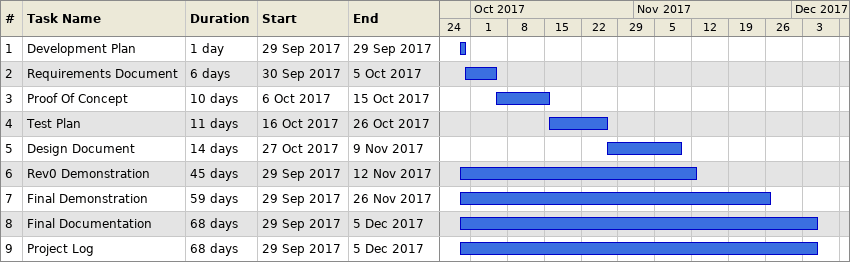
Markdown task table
| ID | Task | Duration | Start | Finish |
|---|---|---|---|---|
| 1 | Development Plan | 1d | 2017-09-29 | 2017-09-29 |
| 2 | Requirements Document | 6d | 2017-09-30 | 2017-10-05 |
| 3 | Proof Of Concept | 10d | 2017-10-06 | 2017-10-15 |
| 4 | Test Plan | 11d | 2017-10-16 | 2017-10-26 |
| 5 | Design Document | 14d | 2017-10-27 | 2017-11-09 |
| 6 | Rev0 Demonstration | 45d | 2017-09-29 | 2017-11-12 |
| 7 | Final Demonstration | 59d | 2017-09-29 | 2017-11-26 |
| 8 | Final Documentation | 68d | 2017-09-29 | 2017-12-05 |
| 9 | Project Log | 68d | 2017-09-29 | 2017-12-05 |
